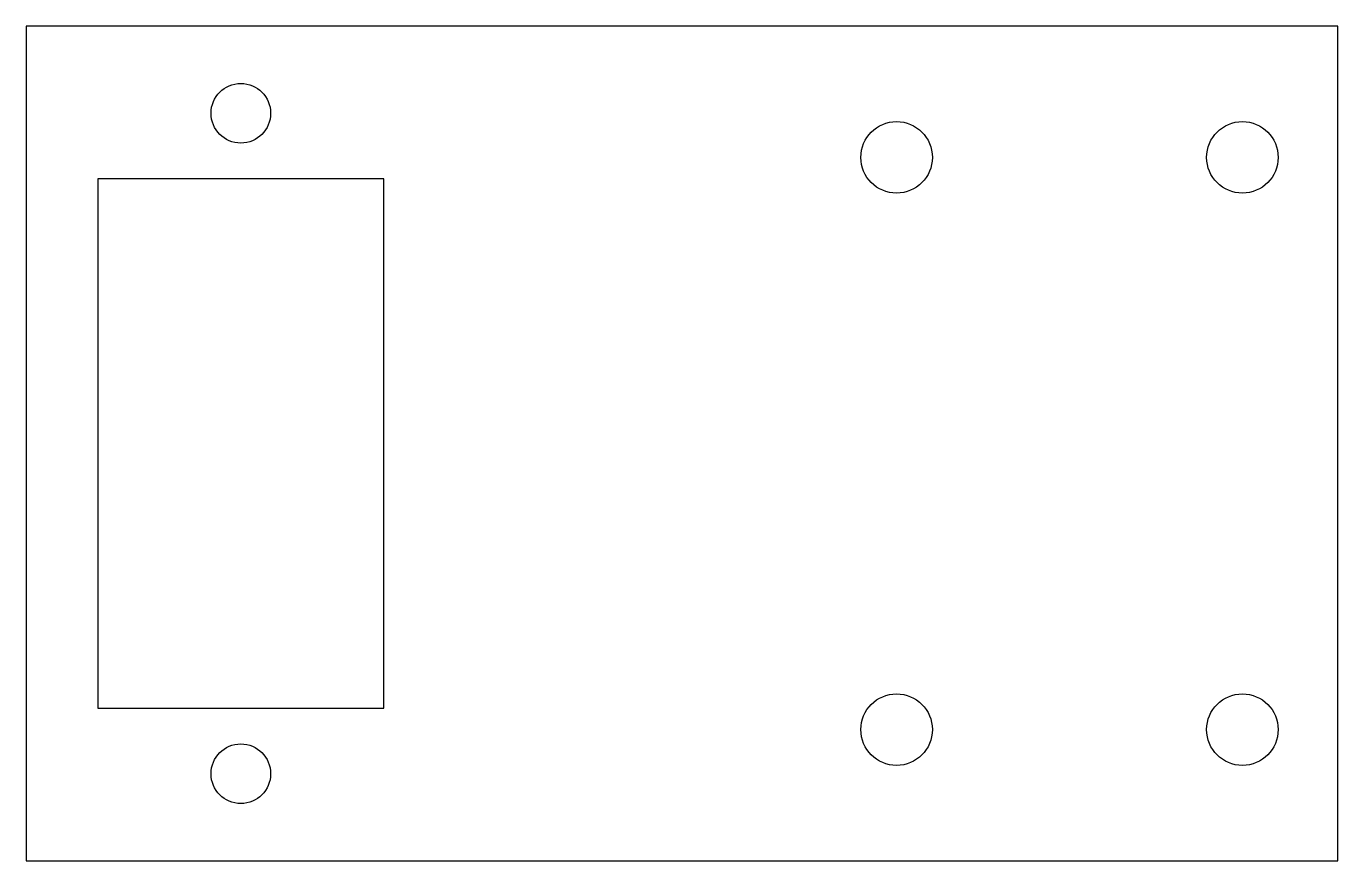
# Model space of a CAD drawing. Header units: millimetres. Extents: x -27.5 to 27.5, y -17.5 to 17.5.
import ezdxf

# ---------------------------------------------------------------- set-up
doc = ezdxf.new("R2010")
doc.units = ezdxf.units.MM
doc.layers.add('Shape2DView', color=7, linetype='CONTINUOUS')

msp = doc.modelspace()

# ---------------------------------------------------------------- linework, layer by layer
at = {"layer": 'Shape2DView'}
for p, q in [((27.5, 17.5), (-27.5, 17.5)), ((-27.5, 17.5), (-27.5, -17.5)), ((27.5, -17.5), (27.5, 17.5)), ((-24.5, 11.1), (-24.5, -11.1)), ((-12.5, 11.1), (-24.5, 11.1)), ((-12.5, -11.1), (-12.5, 11.1)), ((-24.5, -11.1), (-12.5, -11.1)), ((-27.5, -17.5), (27.5, -17.5))]:
    msp.add_line(p, q, dxfattribs=at)
for centre, radius in [((-18.5, 13.85), 1.25), ((9, 12), 1.5), ((23.5, 12), 1.5), ((9, -12), 1.5), ((23.5, -12), 1.5), ((-18.5, -13.85), 1.25)]:
    msp.add_circle(centre, radius, dxfattribs=at)

doc.saveas('drawing.dxf')
